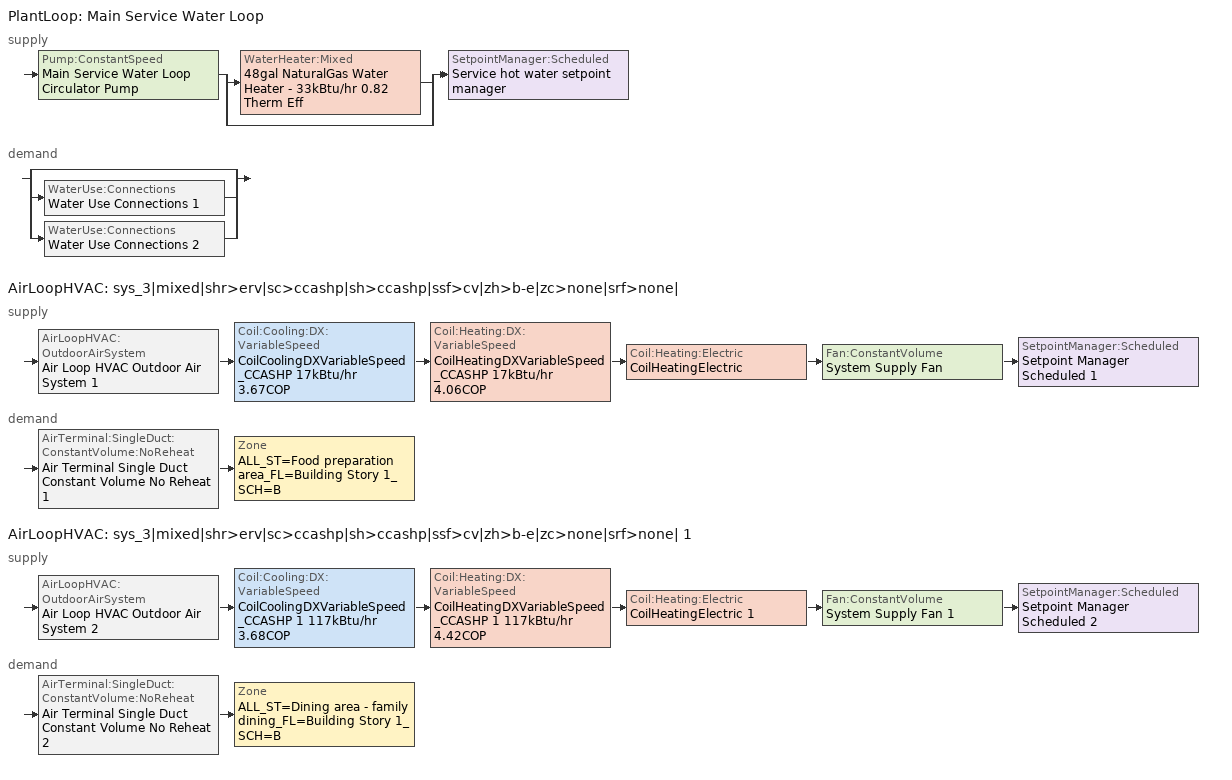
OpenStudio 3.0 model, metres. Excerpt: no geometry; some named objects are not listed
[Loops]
PlantLoop 'Main Service Water Loop'
 supply: Pump:ConstantSpeed 'Main Service Water Loop Circulator Pump' > split
  | WaterHeater:Mixed '48gal NaturalGas Water Heater - 33kBtu/hr 0.82 Therm Eff'
  | bypass
  join > SetpointManager:Scheduled 'Service hot water setpoint manager'
 demand: split
  | bypass
  | WaterUse:Connections 'Water Use Connections 1'
  | WaterUse:Connections 'Water Use Connections 2'
AirLoopHVAC 'sys_3|mixed|shr>erv|sc>ccashp|sh>ccashp|ssf>cv|zh>b-e|zc>none|srf>none|'
 supply: AirLoopHVAC:OutdoorAirSystem 'Air Loop HVAC Outdoor Air System 1' > Coil:Cooling:DX:VariableSpeed 'CoilCoolingDXVariableSpeed_CCASHP 17kBtu/hr 3.67COP' > Coil:Heating:DX:VariableSpeed 'CoilHeatingDXVariableSpeed_CCASHP 17kBtu/hr 4.06COP' > Coil:Heating:Electric 'CoilHeatingElectric' > Fan:ConstantVolume 'System Supply Fan' > SetpointManager:Scheduled 'Setpoint Manager Scheduled 1'
 demand: AirTerminal:SingleDuct:ConstantVolume:NoReheat 'Air Terminal Single Duct Constant Volume No Reheat 1' > Zone 'ALL_ST=Food preparation area_FL=Building Story 1_SCH=B'
AirLoopHVAC 'sys_3|mixed|shr>erv|sc>ccashp|sh>ccashp|ssf>cv|zh>b-e|zc>none|srf>none| 1'
 supply: AirLoopHVAC:OutdoorAirSystem 'Air Loop HVAC Outdoor Air System 2' > Coil:Cooling:DX:VariableSpeed 'CoilCoolingDXVariableSpeed_CCASHP 1 117kBtu/hr 3.68COP' > Coil:Heating:DX:VariableSpeed 'CoilHeatingDXVariableSpeed_CCASHP 1 117kBtu/hr 4.42COP' > Coil:Heating:Electric 'CoilHeatingElectric 1' > Fan:ConstantVolume 'System Supply Fan 1' > SetpointManager:Scheduled 'Setpoint Manager Scheduled 2'
 demand: AirTerminal:SingleDuct:ConstantVolume:NoReheat 'Air Terminal Single Duct Constant Volume No Reheat 2' > Zone 'ALL_ST=Dining area - family dining_FL=Building Story 1_SCH=B'
[Sizing:Zone] Zone Cooling Design Supply Air Temperature Input Method=SupplyAirTemperature; Zone Cooling Design Supply Air Temperature {C}=13; Zone Cooling Design Supply Air Temperature Difference {deltaC}=11.11; Zone Heating Design Supply Air Temperature Input Method=SupplyAirTemperature; Zone Heating Design Supply Air Temperature {C}=43; Zone Heating Design Supply Air Temperature Difference {deltaC}=11.11; Zone Cooling Design Supply Air Humidity Ratio {kg-H2O/kg-air}=0.0085; Zone Heating Design Supply Air Humidity Ratio {kg-H2O/kg-air}=0.008; Zone Heating Sizing Factor=1.3; Zone Cooling Sizing Factor=1.1; Cooling Design Air Flow Method=DesignDay; Heating Design Air Flow Method=DesignDay; Account for Dedicated Outdoor Air System=No; Dedicated Outdoor Air System Control Strategy=NeutralSupplyAir; Dedicated Outdoor Air Low Setpoint Temperature for Design {C}=autosize; Dedicated Outdoor Air High Setpoint Temperature for Design {C}=autosize
ALL_ST=Food preparation area_FL=Building Story 1_SCH=B; ALL_ST=Dining area - family dining_FL=Building Story 1_SCH=B
[Zone equipment]
ALL_ST=Food preparation area_FL=Building Story 1_SCH=B: Air Terminal Single Duct Constant Volume No Reheat 1, ALL_ST=Food preparation area_FL=Building Story 1_SCH=B VRF Indoor Unit, ALL_ST=Food preparation area_FL=Building Story 1_SCH=B Unit Heater
ALL_ST=Dining area - family dining_FL=Building Story 1_SCH=B: Air Terminal Single Duct Constant Volume No Reheat 2, ALL_ST=Dining area - family dining_FL=Building Story 1_SCH=B VRF Indoor Unit, ALL_ST=Dining area - family dining_FL=Building Story 1_SCH=B Unit Heater
[PlantLoop]
Main Service Water Loop: Glycol Concentration=0; Maximum Loop Temperature {C}=60; Minimum Loop Temperature {C}=10; Plant Loop Volume {m3}=Autocalculate; Load Distribution Scheme=Optimal
[Sizing:Plant]
Main Service Water Loop: Loop Type=Heating; Design Loop Exit Temperature {C}=60; Loop Design Temperature Difference {deltaC}=5; Sizing Option=NonCoincident; Zone Timesteps in Averaging Window=1; Coincident Sizing Factor Mode=None
[SetpointManager:Scheduled] Control Variable=Temperature
Name | Schedule
Service hot water setpoint manager | Service Water Loop Temp - 140F
Setpoint Manager Scheduled 1 | Makeup-Air Unit Supply Air Temp
Setpoint Manager Scheduled 2 | Makeup-Air Unit Supply Air Temp 1
[Pump:ConstantSpeed]
Main Service Water Loop Circulator Pump: Rated Flow Rate {m3/s}=autosize; Rated Pump Head {Pa}=916.178; Rated Power Consumption {W}=autosize; Motor Efficiency=0.7; Fraction of Motor Inefficiencies to Fluid Stream=0; Pump Control Type=Intermittent; Design Power Sizing Method=PowerPerFlowPerPressure; Design Electric Power per Unit Flow Rate {W/(m3/s)}=348701.1; Design Shaft Power per Unit Flow Rate per Unit Head {W-s/m3-Pa}=1.28205
[WaterHeater:Mixed]
48gal NaturalGas Water Heater - 33kBtu/hr 0.82 Therm Eff: Tank Volume {m3}=0.18232; Setpoint Temperature Schedule=Service Water Loop Temp - 140F; Deadband Temperature Difference {deltaC}=2; Maximum Temperature Limit {C}=60; Heater Control Type=Cycle; Heater Maximum Capacity {W}=9526.21; Heater Fuel Type=NaturalGas; Heater Thermal Efficiency=0.82; Part Load Factor Curve=SWH-EFFFPLR-NECB2011; Off Cycle Parasitic Fuel Consumption Rate {W}=31.1488; Off Cycle Parasitic Fuel Type=NaturalGas; Off Cycle Parasitic Heat Fraction to Tank=0.8; On Cycle Parasitic Fuel Consumption Rate {W}=31.1488; On Cycle Parasitic Fuel Type=NaturalGas; On Cycle Parasitic Heat Fraction to Tank=0; Ambient Temperature Indicator=Schedule; Ambient Temperature Schedule=Water Heater Ambient Temp Schedule - 70.0f; Off Cycle Loss Coefficient to Ambient Temperature {W/K}=2.93454; On Cycle Loss Coefficient to Ambient Temperature {W/K}=2.93454; Use Side Effectiveness=1; Source Side Effectiveness=1; Use Side Design Flow Rate {m3/s}=autosize; Source Side Design Flow Rate {m3/s}=autosize; Indirect Water Heating Recovery Time {hr}=1.5; Source Side Flow Control Mode=IndirectHeatPrimarySetpoint
[WaterUse:Connections]
Name | Water Use Equipment Name 1
Water Use Connections 1 | Dining Service Water Use 0.38gal/min
Water Use Connections 2 | Kitchen Service Water Use 0.07gal/min
[WaterUse:Equipment:Definition]
Name | Peak Flow Rate {m3/s} | Target Temperature Schedule | Sensible Fraction Schedule | Latent Fraction Schedule
Dining Service Water Use Def 0.38gal/min | 2.36933e-05 | Schedule Ruleset 5 | Schedule Ruleset 3 | Schedule Ruleset 4
Kitchen Service Water Use Def 0.07gal/min | 4.44248e-06 | Schedule Ruleset 8 | Schedule Ruleset 6 | Schedule Ruleset 7
[WaterUse:Equipment] Flow Rate Fraction Schedule=NECB-B-Service Water Heating
Name | Water Use Equipment Definition | Space
Dining Service Water Use 0.38gal/min | Dining Service Water Use Def 0.38gal/min | Dining
Kitchen Service Water Use 0.07gal/min | Kitchen Service Water Use Def 0.07gal/min | Kitchen
[AirLoopHVAC] Design Supply Air Flow Rate {m3/s}=AutoSize
Name | Availability Schedule
sys_3|mixed|shr>erv|sc>ccashp|sh>ccashp|ssf>cv|zh>b-e|zc>none|srf>none| | sys_3|mixed|shr>none|sc>ccashp|sh>ccashp|ssf>cv|zh>b-e|zc>none|srf>none| Occ Sch
sys_3|mixed|shr>erv|sc>ccashp|sh>ccashp|ssf>cv|zh>b-e|zc>none|srf>none| 1 | sys_3|mixed|shr>none|sc>ccashp|sh>ccashp|ssf>cv|zh>b-e|zc>none|srf>none| 1 Occ Sch
[Sizing:System] Type of Load to Size On=VentilationRequirement; Design Outdoor Air Flow Rate {m3/s}=Autosize; Central Heating Maximum System Air Flow Ratio=1; Preheat Design Temperature {C}=7; Preheat Design Humidity Ratio {kg-H2O/kg-Air}=0.008; Precool Design Temperature {C}=13; Precool Design Humidity Ratio {kg-H2O/kg-Air}=0.008; Central Cooling Design Supply Air Temperature {C}=19.9; Central Heating Design Supply Air Temperature {C}=20; Sizing Option=NonCoincident; 100% Outdoor Air in Cooling=Yes; 100% Outdoor Air in Heating=Yes; Central Cooling Design Supply Air Humidity Ratio {kg-H2O/kg-Air}=0.0085; Central Heating Design Supply Air Humidity Ratio {kg-H2O/kg-Air}=0.008; Cooling Design Air Flow Method=DesignDay; Cooling Design Air Flow Rate {m3/s}=0; Heating Design Air Flow Method=DesignDay; Heating Design Air Flow Rate {m3/s}=0; System Outdoor Air Method=ZoneSum; Zone Maximum Outdoor Air Fraction=1; Cooling Supply Air Flow Rate Per Floor Area {m3/s-m2}=0.00996765; Cooling Fraction of Autosized Cooling Supply Air Flow Rate=1; Cooling Supply Air Flow Rate Per Unit Cooling Capacity {m3/s-W}=3.94755e-05; Heating Supply Air Flow Rate Per Floor Area {m3/s-m2}=0.00996765; Heating Fraction of Autosized Heating Supply Air Flow Rate=1; Heating Fraction of Autosized Cooling Supply Air Flow Rate=1; Heating Supply Air Flow Rate Per Unit Heating Capacity {m3/s-W}=3.15882e-05; Cooling Design Capacity Method=CoolingDesignCapacity; Cooling Design Capacity {W}=autosize; Cooling Design Capacity Per Floor Area {W/m2}=234.7; Fraction of Autosized Cooling Design Capacity=1; Heating Design Capacity Method=HeatingDesignCapacity; Heating Design Capacity {W}=autosize; Heating Design Capacity Per Floor Area {W/m2}=157; Fraction of Autosized Heating Design Capacity=1; Central Cooling Capacity Control Method=OnOff
sys_3|mixed|shr>erv|sc>ccashp|sh>ccashp|ssf>cv|zh>b-e|zc>none|srf>none|; sys_3|mixed|shr>erv|sc>ccashp|sh>ccashp|ssf>cv|zh>b-e|zc>none|srf>none| 1
[Fan:ConstantVolume] Availability Schedule=Always On Discrete; Fan Total Efficiency=0.39975; Maximum Flow Rate {m3/s}=AutoSize; Motor Efficiency=0.615
Name | Pressure Rise {Pa}
System Supply Fan; System Supply Fan 1 | 640
ALL_ST=Food preparation area_FL=Building Story 1_SCH=B Unit Heater Fan; ALL_ST=Dining area - family dining_FL=Building Story 1_SCH=B Unit Heater Fan | 36.8769
[Coil:Cooling:DX:VariableSpeed] Nominal Speed Level=1; Rated Air Flow Rate At Selected Nominal Speed Level {m3/s}=autosize; Nominal Time for Condensate to Begin Leaving the Coil {s}=0; Initial Moisture Evaporation Rate Divided by Steady-State AC Latent Capacity=0; Condenser Type=AirCooled; Evaporative Condenser Pump Rated Power Consumption {W}=0; Crankcase Heater Capacity {W}=0; Maximum Outdoor Dry-Bulb Temperature for Crankcase Heater Operation {C}=10; Minimum Outdoor Dry-Bulb Temperature for Compressor Operation {C}=-25; Basin Heater Capacity {W/K}=0; Basin Heater Setpoint Temperature {C}=2
Name | Gross Rated Total Cooling Capacity At Selected Nominal Speed Level {W} | Energy Part Load Fraction Curve
CoilCoolingDXVariableSpeed_CCASHP 17kBtu/hr 3.67COP | 4926.59 | Mitsubishi Hyper Heating VRF Outdoor Unit CPLFFPLR curve
CoilCoolingDXVariableSpeed_CCASHP 1 117kBtu/hr 3.68COP | 34303.7 | Mitsubishi Hyper Heating VRF Outdoor Unit CPLFFPLR curve 1
[Coil:Heating:Electric] Availability Schedule=Always On Discrete
CoilHeatingElectric; CoilHeatingElectric 1; ALL_ST=Food preparation area_FL=Building Story 1_SCH=B Unit Heater Htg Coil; ALL_ST=Dining area - family dining_FL=Building Story 1_SCH=B Unit Heater Htg Coil
[Coil:Heating:DX:VariableSpeed] Nominal Speed Level=1; Rated Air Flow Rate At Selected Nominal Speed Level {m3/s}=autosize; Minimum Outdoor Dry-Bulb Temperature for Compressor Operation {C}=-25; Maximum Outdoor Dry-Bulb Temperature for Defrost Operation {C}=5; Crankcase Heater Capacity {W}=0.001; Maximum Outdoor Dry-Bulb Temperature for Crankcase Heater Operation {C}=10; Defrost Strategy=ReverseCycle; Defrost Control=OnDemand; Defrost Time Period Fraction=0.166667; Resistive Defrost Heater Capacity {W}=autosize
Name | Rated Heating Capacity At Selected Nominal Speed Level {W} | Energy Part Load Fraction Curve | Defrost Energy Input Ratio Function of Temperature Curve
CoilHeatingDXVariableSpeed_CCASHP 17kBtu/hr 4.06COP | 4926.59 | Mitsubishi Hyper Heating VRF Outdoor Unit HPLFFPLR curve | Mitsubishi Hyper Heating VRF Outdoor Unit Defrost HEIRFT curve
CoilHeatingDXVariableSpeed_CCASHP 1 117kBtu/hr 4.42COP | 34303.7 | Mitsubishi Hyper Heating VRF Outdoor Unit HPLFFPLR curve 1 | Mitsubishi Hyper Heating VRF Outdoor Unit Defrost HEIRFT curve 1
[Controller:OutdoorAir] Minimum Outdoor Air Flow Rate {m3/s}=autosize; Maximum Outdoor Air Flow Rate {m3/s}=Autosize; Economizer Control Type=NoEconomizer; Economizer Control Action Type=ModulateFlow; Economizer Maximum Limit Dry-Bulb Temperature {C}=28; Economizer Maximum Limit Enthalpy {J/kg}=64000; Economizer Minimum Limit Dry-Bulb Temperature {C}=-100; Lockout Type=NoLockout; Minimum Limit Type=FixedMinimum; High Humidity Control=No; Heat Recovery Bypass Control Type=BypassWhenWithinEconomizerLimits
Name | Minimum Outdoor Air Schedule | Controller Mechanical Ventilation
Controller Outdoor Air 1 | sys_3|mixed|shr>none|sc>ccashp|sh>ccashp|ssf>cv|zh>b-e|zc>none|srf>none| Occ Sch | Controller Mechanical Ventilation 1
Controller Outdoor Air 2 | sys_3|mixed|shr>none|sc>ccashp|sh>ccashp|ssf>cv|zh>b-e|zc>none|srf>none| 1 Occ Sch | Controller Mechanical Ventilation 2
[Controller:MechanicalVentilation] Availability Schedule=Always On Discrete; System Outdoor Air Method=ZoneSum
Controller Mechanical Ventilation 1; Controller Mechanical Ventilation 2
[AirLoopHVAC:OutdoorAirSystem]
Name | Controller
Air Loop HVAC Outdoor Air System 1 | Controller Outdoor Air 1
Air Loop HVAC Outdoor Air System 2 | Controller Outdoor Air 2
[AirTerminal:SingleDuct:ConstantVolume:NoReheat] Availability Schedule=Always On Discrete; Maximum Air Flow Rate {m3/s}=AutoSize
Air Terminal Single Duct Constant Volume No Reheat 1; Air Terminal Single Duct Constant Volume No Reheat 2
[Fan:OnOff] Availability Schedule=Always On Discrete; Fan Total Efficiency=0.39975; Pressure Rise {Pa}=36.8769; Maximum Flow Rate {m3/s}=autosize; Motor Efficiency=0.615; Motor In Airstream Fraction=1
Name | Fan Power Ratio Function of Speed Ratio Curve | Fan Efficiency Ratio Function of Speed Ratio Curve
ALL_ST=Food preparation area_FL=Building Story 1_SCH=B VRF Fan | Fan On Off Power Curve | Fan On Off Efficiency Curve
ALL_ST=Dining area - family dining_FL=Building Story 1_SCH=B VRF Fan | Fan On Off Power Curve 1 | Fan On Off Efficiency Curve 1
[Coil:Cooling:DX:VariableRefrigerantFlow] Availability Schedule=Always On Discrete; Rated Total Cooling Capacity {W}=autosize; Rated Sensible Heat Ratio=autosize; Rated Air Flow Rate {m3/s}=autosize
Name | Cooling Capacity Ratio Modifier Function of Temperature Curve | Cooling Capacity Modifier Curve Function of Flow Fraction
ALL_ST=Food preparation area_FL=Building Story 1_SCH=B VRF Clg Coil | VRFTUCoolCapFT | VRFACCoolCapFFF
ALL_ST=Dining area - family dining_FL=Building Story 1_SCH=B VRF Clg Coil | VRFTUCoolCapFT 1 | VRFACCoolCapFFF 1
[Coil:Heating:DX:VariableRefrigerantFlow] Availability Schedule=Always On Discrete; Rated Total Heating Capacity {W}=autosize; Rated Air Flow Rate {m3/s}=autosize
Name | Heating Capacity Ratio Modifier Function of Temperature Curve | Heating Capacity Modifier Function of Flow Fraction Curve
ALL_ST=Food preparation area_FL=Building Story 1_SCH=B VRF Htg Coil | Coil Heating DX Variable Refrigerant Flow 1 VRFTUHeatCAPFT | Coil Heating DX Variable Refrigerant Flow 1 VRFACCoolCapFFF
ALL_ST=Dining area - family dining_FL=Building Story 1_SCH=B VRF Htg Coil | Coil Heating DX Variable Refrigerant Flow 1 VRFTUHeatCAPFT 1 | Coil Heating DX Variable Refrigerant Flow 1 VRFACCoolCapFFF 1
[ZoneHVAC:TerminalUnit:VariableRefrigerantFlow] Terminal Unit Availability schedule=Always On Discrete; Supply Air Flow Rate During Cooling Operation {m3/s}=autosize; Supply Air Flow Rate When No Cooling is Needed {m3/s}=autosize; Supply Air Flow Rate During Heating Operation {m3/s}=autosize; Supply Air Flow Rate When No Heating is Needed {m3/s}=autosize; Outdoor Air Flow Rate During Cooling Operation {m3/s}=1e-06; Outdoor Air Flow Rate During Heating Operation {m3/s}=1e-06; Outdoor Air Flow Rate When No Cooling or Heating is Needed {m3/s}=1e-06; Supply Air Fan Operating Mode Schedule=Always Off Discrete; Zone Terminal Unit On Parasitic Electric Energy Use {W}=1e-06; Zone Terminal Unit Off Parasitic Electric Energy Use {W}=1e-06; Rated Total Heating Capacity Sizing Ratio {W/W}=1.3; Maximum Supply Air Temperature from Supplemental Heater {C}=Autosize; Maximum Outdoor Dry-Bulb Temperature for Supplemental Heater Operation {C}=21
Name | Supply Air Fan | Cooling Coil | Heating Coil
ALL_ST=Food preparation area_FL=Building Story 1_SCH=B VRF Indoor Unit | ALL_ST=Food preparation area_FL=Building Story 1_SCH=B VRF Fan | ALL_ST=Food preparation area_FL=Building Story 1_SCH=B VRF Clg Coil | ALL_ST=Food preparation area_FL=Building Story 1_SCH=B VRF Htg Coil
ALL_ST=Dining area - family dining_FL=Building Story 1_SCH=B VRF Indoor Unit | ALL_ST=Dining area - family dining_FL=Building Story 1_SCH=B VRF Fan | ALL_ST=Dining area - family dining_FL=Building Story 1_SCH=B VRF Clg Coil | ALL_ST=Dining area - family dining_FL=Building Story 1_SCH=B VRF Htg Coil
[ZoneHVAC:UnitHeater] Availability Schedule=Always On Discrete; Maximum Supply Air Flow Rate {m3/s}=autosize; Fan Control Type=OnOff; Maximum Hot Water Flow Rate {m3/s}=autosize; Minimum Hot Water Flow Rate {m3/s}=0; Heating Convergence Tolerance=0.001
Name | Supply Air Fan | Heating Coil
ALL_ST=Food preparation area_FL=Building Story 1_SCH=B Unit Heater | ALL_ST=Food preparation area_FL=Building Story 1_SCH=B Unit Heater Fan | ALL_ST=Food preparation area_FL=Building Story 1_SCH=B Unit Heater Htg Coil
ALL_ST=Dining area - family dining_FL=Building Story 1_SCH=B Unit Heater | ALL_ST=Dining area - family dining_FL=Building Story 1_SCH=B Unit Heater Fan | ALL_ST=Dining area - family dining_FL=Building Story 1_SCH=B Unit Heater Htg Coil
[Schedule:Constant]
Name | Value
Always On Discrete | 1
Always Off Discrete | 0
[Schedule:Ruleset]
Service Water Loop Temp - 140F: Default Day Schedule=Service Water Loop Temp - 140F Default
Water Heater Ambient Temp Schedule - 70.0f: Default Day Schedule=Water Heater Ambient Temp Schedule - 70.0f Default
Schedule Ruleset 3: Default Day Schedule=Schedule Day 5
Schedule Ruleset 4: Default Day Schedule=Schedule Day 6
Schedule Ruleset 5: Default Day Schedule=Schedule Day 7
NECB-B-Service Water Heating: Default Day Schedule=NECB-B-Service Water Heating Default
Schedule Ruleset 6: Default Day Schedule=Schedule Day 8
Schedule Ruleset 7: Default Day Schedule=Schedule Day 9
Schedule Ruleset 8: Default Day Schedule=Schedule Day 10
Makeup-Air Unit Supply Air Temp: Default Day Schedule=Makeup Air Unit Supply Air Temp Default
Makeup-Air Unit Supply Air Temp 1: Default Day Schedule=Makeup Air Unit Supply Air Temp Default 1
sys_3|mixed|shr>none|sc>ccashp|sh>ccashp|ssf>cv|zh>b-e|zc>none|srf>none| Occ Sch: Default Day Schedule=sys_3|mixed|shr>none|sc>ccashp|sh>ccashp|ssf>cv|zh>b-e|zc>none|srf>none| Occ Sch Default; Summer Design Day Schedule=sys_3|mixed|shr>none|sc>ccashp|sh>ccashp|ssf>cv|zh>b-e|zc>none|srf>none| Occ Sch Summer Design Day; Winter Design Day Schedule=sys_3|mixed|shr>none|sc>ccashp|sh>ccashp|ssf>cv|zh>b-e|zc>none|srf>none| Occ Sch Winter Design Day
sys_3|mixed|shr>none|sc>ccashp|sh>ccashp|ssf>cv|zh>b-e|zc>none|srf>none| 1 Occ Sch: Default Day Schedule=sys_3|mixed|shr>none|sc>ccashp|sh>ccashp|ssf>cv|zh>b-e|zc>none|srf>none| 1 Occ Sch Default; Summer Design Day Schedule=sys_3|mixed|shr>none|sc>ccashp|sh>ccashp|ssf>cv|zh>b-e|zc>none|srf>none| 1 Occ Sch Summer Design Day; Winter Design Day Schedule=sys_3|mixed|shr>none|sc>ccashp|sh>ccashp|ssf>cv|zh>b-e|zc>none|srf>none| 1 Occ Sch Winter Design Day
[Schedule:Day]
Service Water Loop Temp - 140F Default; Schedule Day 7; Schedule Day 10: 24, 0, 60
Water Heater Ambient Temp Schedule - 70.0f Default: 24, 0, 21.1111
Schedule Day 5; Schedule Day 8: 24, 0, 0.2
Schedule Day 6; Schedule Day 9: 24, 0, 0.05
NECB-B-Service Water Heating Default; NECB-B-Service Water Heating Default|Wkdy Day: 1, 0, 0.6, 2, 0, 0.5, 9, 0, 0.05, 11, 0, 0.7, 12, 0, 0.4, 13, 0, 0.5, 15, 0, 0.6, 16, 0, 0.4, 18, 0, 0.3, 19, 0, 0.4, 20, 0, 0.5, 22, 0, 0.8, 24, 0, 0.9
NECB-B-Service Water Heating Sat Day: 1, 0, 0.7, 2, 0, 0.6, 9, 0, 0.05, 11, 0, 0.7, 12, 0, 0.4, 13, 0, 0.5, 15, 0, 0.6, 16, 0, 0.4, 18, 0, 0.3, 19, 0, 0.4, 20, 0, 0.5, 22, 0, 0.8, 24, 0, 0.9
NECB-B-Service Water Heating Sun|Hol Day: 1, 0, 0.5, 2, 0, 0.6, 9, 0, 0.05, 11, 0, 0.7, 12, 0, 0.4, 13, 0, 0.5, 15, 0, 0.6, 16, 0, 0.4, 18, 0, 0.3, 19, 0, 0.4, 20, 0, 0.5, 22, 0, 0.8, 24, 0, 0.5
Makeup Air Unit Supply Air Temp Default; Makeup Air Unit Supply Air Temp Default 1: 24, 0, 20
sys_3|mixed|shr>none|sc>ccashp|sh>ccashp|ssf>cv|zh>b-e|zc>none|srf>none| Occ Sch Default; sys_3|mixed|shr>none|sc>ccashp|sh>ccashp|ssf>cv|zh>b-e|zc>none|srf>none| 1 Occ Sch Default: 1, 0, 1, 10, 0, 0, 24, 0, 1
sys_3|mixed|shr>none|sc>ccashp|sh>ccashp|ssf>cv|zh>b-e|zc>none|srf>none| Occ Sch Winter Design Day; sys_3|mixed|shr>none|sc>ccashp|sh>ccashp|ssf>cv|zh>b-e|zc>none|srf>none| Occ Sch Summer Design Day; sys_3|mixed|shr>none|sc>ccashp|sh>ccashp|ssf>cv|zh>b-e|zc>none|srf>none| 1 Occ Sch Winter Design Day; sys_3|mixed|shr>none|sc>ccashp|sh>ccashp|ssf>cv|zh>b-e|zc>none|srf>none| 1 Occ Sch Summer Design Day: 24, 0, 1
sys_3|mixed|shr>none|sc>ccashp|sh>ccashp|ssf>cv|zh>b-e|zc>none|srf>none| Occ Sch Saturday; sys_3|mixed|shr>none|sc>ccashp|sh>ccashp|ssf>cv|zh>b-e|zc>none|srf>none| 1 Occ Sch Saturday: 2, 0, 1, 10, 0, 0, 24, 0, 1
sys_3|mixed|shr>none|sc>ccashp|sh>ccashp|ssf>cv|zh>b-e|zc>none|srf>none| Occ Sch Sunday; sys_3|mixed|shr>none|sc>ccashp|sh>ccashp|ssf>cv|zh>b-e|zc>none|srf>none| 1 Occ Sch Sunday: 1, 0, 0, 2, 0, 1, 11, 0, 0, 23, 0, 1, 24, 0, 0
[Schedule:Rule] Date Specification Type=DateRange; Start Month=1; Start Day=1; End Month=12; End Day=31
Name | Schedule Ruleset | Rule Order | Day Schedule | Apply Monday | Apply Tuesday | Apply Wednesday | Apply Thursday | Apply Friday | Apply Saturday | Apply Sunday
Schedule Rule 20 | NECB-B-Service Water Heating | 2 | NECB-B-Service Water Heating Default|Wkdy Day | Yes | Yes | Yes | Yes | Yes
Schedule Rule 21 | NECB-B-Service Water Heating | 1 | NECB-B-Service Water Heating Sat Day |  |  |  |  |  | Yes
Schedule Rule 22 | NECB-B-Service Water Heating | 0 | NECB-B-Service Water Heating Sun|Hol Day |  |  |  |  |  |  | Yes
sys_3|mixed|shr>none|sc>ccashp|sh>ccashp|ssf>cv|zh>b-e|zc>none|srf>none| Occ Sch Saturday Rule | sys_3|mixed|shr>none|sc>ccashp|sh>ccashp|ssf>cv|zh>b-e|zc>none|srf>none| Occ Sch | 1 | sys_3|mixed|shr>none|sc>ccashp|sh>ccashp|ssf>cv|zh>b-e|zc>none|srf>none| Occ Sch Saturday |  |  |  |  |  | Yes
sys_3|mixed|shr>none|sc>ccashp|sh>ccashp|ssf>cv|zh>b-e|zc>none|srf>none| Occ Sch Sunday Rule | sys_3|mixed|shr>none|sc>ccashp|sh>ccashp|ssf>cv|zh>b-e|zc>none|srf>none| Occ Sch | 0 | sys_3|mixed|shr>none|sc>ccashp|sh>ccashp|ssf>cv|zh>b-e|zc>none|srf>none| Occ Sch Sunday |  |  |  |  |  |  | Yes
sys_3|mixed|shr>none|sc>ccashp|sh>ccashp|ssf>cv|zh>b-e|zc>none|srf>none| 1 Occ Sch Saturday Rule | sys_3|mixed|shr>none|sc>ccashp|sh>ccashp|ssf>cv|zh>b-e|zc>none|srf>none| 1 Occ Sch | 1 | sys_3|mixed|shr>none|sc>ccashp|sh>ccashp|ssf>cv|zh>b-e|zc>none|srf>none| 1 Occ Sch Saturday |  |  |  |  |  | Yes
sys_3|mixed|shr>none|sc>ccashp|sh>ccashp|ssf>cv|zh>b-e|zc>none|srf>none| 1 Occ Sch Sunday Rule | sys_3|mixed|shr>none|sc>ccashp|sh>ccashp|ssf>cv|zh>b-e|zc>none|srf>none| 1 Occ Sch | 0 | sys_3|mixed|shr>none|sc>ccashp|sh>ccashp|ssf>cv|zh>b-e|zc>none|srf>none| 1 Occ Sch Sunday |  |  |  |  |  |  | Yes
[Curve:Quadratic] Coefficient1 Constant=0.8; Coefficient2 x=0.2; Coefficient3 x**2=0; Minimum Value of x=0.5; Maximum Value of x=1.5
VRFACCoolCapFFF; Coil Heating DX Variable Refrigerant Flow 1 VRFACCoolCapFFF; VRFACCoolCapFFF 1; Coil Heating DX Variable Refrigerant Flow 1 VRFACCoolCapFFF 1
[Curve:Biquadratic]
Name | Coefficient1 Constant | Coefficient2 x | Coefficient3 x**2 | Coefficient4 y | Coefficient5 y**2 | Coefficient6 x*y | Minimum Value of x | Maximum Value of x | Minimum Value of y | Maximum Value of y | Minimum Curve Output | Maximum Curve Output
VRFTUCoolCapFT; VRFTUCoolCapFT 1 | 0.0585884 | 0.0587397 | -0.000210275 | 0.010937 | -0.000121955 | -0.000524662 | 15 | 23.89 | 20 | 43.33 | 0.8083 | 1.2583
Coil Heating DX Variable Refrigerant Flow 1 VRFTUHeatCAPFT; Coil Heating DX Variable Refrigerant Flow 1 VRFTUHeatCAPFT 1 | 0.375444 | 0.0668191 | -0.00194171 | 0.0442618 | -0.000400958 | -0.00148198 | 21.11 | 27.22 | -15 | 18.33 | 0.6074 | 1
[Table:MultiVariableLookup]
Mitsubishi Hyper Heating VRF Outdoor Unit Defrost HEIRFT curve; Mitsubishi Hyper Heating VRF Outdoor Unit Defrost HEIRFT curve 1: LinearInterpolationOfTable, 2, BiQuadratic, SingleLineIndependentVariableWithMatrix, 1, 15, 27.2, -25, 6, Temperature, Temperature, Dimensionless, 2, 15, -25, 1.052, 15, -10, 1.052, 15, -8, 1.052, 15, -6, 1.052, 15, -4, 1.111, 15, -2, 1.149, 15, 0, 1.205, 15, 1, 1.205, 15, 2, 1.19, 15, 4, 1.052, 15, 6, 1, 27.2, -25, 1.052, 27.2, -10, 1.052, 27.2, -8, 1.052, 27.2, -6, 1.052, 27.2, -4, 1.111, 27.2, -2, 1.149, 27.2, 0, 1.205, 27.2, 1, 1.205, 27.2, 2, 1.19, 27.2, 4, 1.052, 27.2, 6, 1
Mitsubishi Hyper Heating VRF Outdoor Unit CPLFFPLR curve; Mitsubishi Hyper Heating VRF Outdoor Unit CPLFFPLR curve 1: LinearInterpolationOfTable, 2, cubic, SingleLineIndependentVariableWithMatrix, 1, 0, 1, Dimensionless, Dimensionless, 1, 0.1, 0.865, 0.2, 0.88, 0.3, 0.895, 0.4, 0.91, 0.5, 0.951, 0.556, 0.964, 0.694, 0.999, 0.833, 1.003, 0.972, 0.997, 1, 1
Mitsubishi Hyper Heating VRF Outdoor Unit HPLFFPLR curve; Mitsubishi Hyper Heating VRF Outdoor Unit HPLFFPLR curve 1: LinearInterpolationOfTable, 2, cubic, SingleLineIndependentVariableWithMatrix, 1, 0, 1, Dimensionless, Dimensionless, 1, 0.1, 0.865, 0.2, 0.88, 0.3, 0.895, 0.4, 0.91, 0.5, 0.923, 0.555, 0.943, 0.694, 0.969, 0.833, 0.997, 1, 1
[Curve:Cubic] Minimum Value of x=0; Maximum Value of x=1
Name | Coefficient1 Constant | Coefficient2 x | Coefficient3 x**2 | Coefficient4 x**3
Fan On Off Efficiency Curve; Fan On Off Efficiency Curve 1 | 1 | 0 | 0 | 0
SWH-EFFFPLR-NECB2011 | 0.7576 | 1.0071 | -1.4443 | 0.6844
[Curve:Exponent] Coefficient1 Constant=1; Coefficient2 Constant=0; Coefficient3 Constant=0; Minimum Value of x=0; Maximum Value of x=1
Fan On Off Power Curve; Fan On Off Power Curve 1
